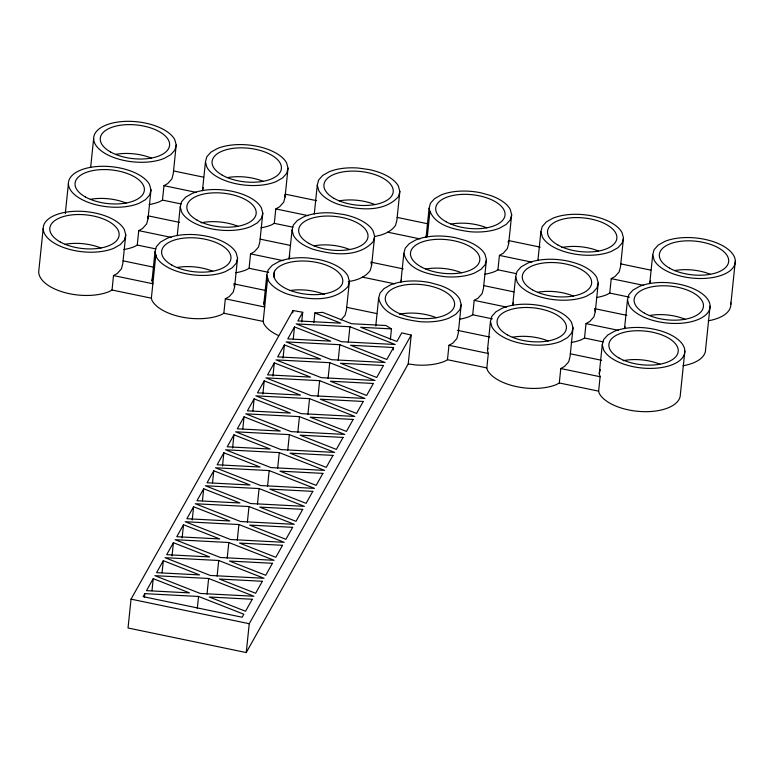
<?xml version="1.0" encoding="UTF-8"?>
<svg xmlns="http://www.w3.org/2000/svg" width="774" height="774" viewBox="0 0 774 774"><rect width="100%" height="100%" fill="white"/><g stroke="black" fill="none" stroke-linecap="round" stroke-linejoin="round"><path stroke-width="1.16" d="M43.18 228.553L38.7 271.809A41.467 20.143 5.9 0 0 64.358 292.466A41.467 20.143 5.9 0 0 109.318 291.537L112.027 290.008L151.365 298.183L151.965 300.399A41.467 20.143 5.9 0 0 221.141 314.776L223.841 313.247L263.179 321.423L263.789 323.638A41.467 20.143 5.9 0 0 278.63 335.597M65.297 213.634L68.412 183.602M90.645 167.484L93.635 138.643M112.027 290.008L113.517 275.583L117.338 273.425L121.421 268.859L122.785 263.731L125.765 234.89L124.314 229.549A41.467 20.143 5.9 0 0 66.854 212.037A41.467 20.143 5.9 0 0 50.755 240.733A41.467 20.143 5.9 0 0 113.807 248.28L120.328 244.584L124.411 240.027L125.765 234.89M123.927 249.538A41.467 20.143 5.9 0 0 134.55 246.577L137.259 245.048L138.749 230.633L142.571 228.475L146.644 223.909L148.008 218.781L150.998 189.94L149.537 184.589A41.467 20.143 5.9 0 0 92.087 167.087A41.467 20.143 5.9 0 0 75.978 195.783A41.467 20.143 5.9 0 0 139.03 203.32L145.551 199.634L149.634 195.067L150.998 189.94M113.517 275.583L152.865 283.758L152.014 280.633L154.993 251.792L156.358 246.664L160.441 242.098L166.961 238.411A41.467 20.143 5.9 0 1 236.128 252.788L237.579 258.139L234.599 286.97L233.235 292.108L229.152 296.665L225.34 298.832L223.841 313.247M151.365 298.183L155.845 254.927M149.159 204.578A41.467 20.143 5.9 0 0 159.773 201.627L162.482 200.098L163.972 185.673L167.794 183.515L171.876 178.949L173.241 173.821L176.22 144.98L174.769 139.639A41.467 20.143 5.9 0 0 117.309 122.128A41.467 20.143 5.9 0 0 101.21 150.824A41.467 20.143 5.9 0 0 164.252 158.37L170.783 154.684L174.866 150.117L176.22 144.98M301.715 321.907L302.711 312.29L293.017 310.5L131.029 599.153L128.039 627.985L246.248 652.559L408.237 363.906L411.217 335.065L401.745 332.878L396.898 341.508L360.655 327.286L391.47 328.892L390.348 339.709M177.236 235.683L180.226 206.842L181.58 201.714L185.663 197.147L192.184 193.452A41.467 20.143 5.9 0 1 261.36 207.829L262.812 213.179L259.822 242.02L258.468 247.148L254.385 251.714L250.563 253.872L249.073 268.288L246.364 269.816A41.467 20.143 5.9 0 1 235.741 272.777M144.448 597.257L144.815 593.648L198.541 596.454L243.858 614.237L242.175 617.236L143.142 596.648L144.815 593.648M151.985 590.678L153.233 578.662L189.475 592.894L146.499 590.649L153.233 578.662M162.076 572.702L163.324 560.686L199.566 574.908L156.59 572.673L163.324 560.686M260.973 227.817A41.467 20.143 5.9 0 0 271.597 224.866L274.296 223.338L275.796 208.922L279.608 206.755L283.69 202.198L285.055 197.06L288.034 168.229L286.583 162.879A41.467 20.143 5.9 0 0 217.417 148.502L210.896 152.188L206.813 156.754L205.449 161.882L202.459 190.723L203.281 187.647M172.041 555.916L173.415 542.7L209.657 556.932L166.681 554.687L173.415 542.7M182.132 537.94L183.506 524.724L219.748 538.946L176.772 536.711L183.506 524.724M192.223 519.954L193.597 506.738L229.839 520.97L186.863 518.725L193.597 506.738M202.44 500.768L203.688 488.752L239.93 502.984L196.954 500.739L203.688 488.752M197.302 608.47L198.541 596.454M212.531 482.792L213.769 470.776L250.021 484.998L207.045 482.763L213.769 470.776M207.016 594.093L208.632 578.468L154.906 575.672L200.224 593.455L253.949 596.251L208.632 578.468M222.496 466.006L223.86 452.79L260.112 467.022L217.136 464.777L223.86 452.79M217.107 576.108L218.723 560.482L164.997 557.686L210.315 575.469L264.04 578.275L218.723 560.482M232.587 448.03L233.951 434.814L270.203 449.036L227.227 446.801L233.951 434.814M227.198 558.122L228.814 542.506L175.088 539.701L220.406 557.493L274.131 560.289L228.814 542.506M242.804 428.844L244.042 416.828L280.294 431.06L237.318 428.815L244.042 416.828M237.289 540.146L238.905 524.52L185.18 521.724L230.497 539.507L284.222 542.313L238.905 524.52M225.34 298.832L264.679 307.007L263.828 303.872L266.807 275.041L268.172 269.903L272.255 265.337L278.775 261.651A41.467 20.143 5.9 0 1 307.926 257.965L318.617 259.474A41.467 20.143 5.9 0 1 347.942 276.028L349.403 281.378L346.413 310.21L345.049 315.347L340.966 319.914M252.895 410.859L254.133 398.852L290.385 413.074L247.409 410.839L254.133 398.852M263.179 321.423L267.659 278.166M247.38 522.16L248.996 506.544L195.271 503.739L240.588 521.531L294.313 524.327L248.996 506.544M273.938 277.237L274.557 271.239A34.83 16.922 5.9 0 1 316.934 262.473A34.83 16.922 5.9 0 1 341.653 285.18A34.869 16.941 5.9 0 1 299.693 293.191A34.869 16.941 5.9 0 1 274.557 271.239M262.86 394.082L264.224 380.866L300.476 395.098L257.5 392.853L264.224 380.866M257.471 504.184L259.087 488.558L205.362 485.762L250.679 503.545L304.405 506.341L259.087 488.558M272.951 376.096L274.315 362.88L310.567 377.112L267.591 374.868L274.315 362.88M246.248 652.559L249.238 623.718L411.217 335.065M348.261 281.572C356.495 280.401 365.289 277.46 370.282 270.387L371.636 265.259L374.626 236.418L373.174 231.078A41.467 20.143 5.9 0 0 343.84 214.524L333.149 213.014A41.467 20.143 5.9 0 0 304.008 216.701L297.477 220.387L293.394 224.953L292.04 230.081L289.05 258.922L289.863 255.846M267.562 486.198L269.178 470.582L215.453 467.777L260.77 485.559L314.496 488.365L269.178 470.582M283.042 358.12L284.406 344.904L320.659 359.126L277.682 356.891L284.406 344.904M292.766 312.899L293.017 310.5M277.653 468.212L279.269 452.597L225.544 449.791L270.861 467.583L324.587 470.379L279.269 452.597M293.259 338.935L294.497 326.918L330.75 341.15L287.773 338.906L294.497 326.918M287.744 450.236L289.36 434.611L235.635 431.815L280.952 449.597L334.678 452.403L289.36 434.611M314.283 213.963L317.263 185.131L318.627 179.994L322.71 175.427L329.231 171.741A41.467 20.143 5.9 0 1 358.381 168.055L369.072 169.564A41.467 20.143 5.9 0 1 398.397 186.118L399.858 191.468L396.868 220.309L395.504 225.437C390.735 232.277 382.346 235.161 374.452 236.496M297.835 432.25L299.451 416.635L245.726 413.829L291.043 431.621L344.769 434.417L299.451 416.635M313.857 322.574L314.854 312.967L322.603 312.348L351.589 323.726L385.955 325.515L391.47 328.892M307.926 414.274L309.542 398.649L255.817 395.853L301.134 413.635L354.86 416.431L309.542 398.649M318.017 396.288L319.633 380.673L265.908 377.867L311.225 395.649L364.951 398.455L319.633 380.673M328.108 378.312L329.724 362.687L275.999 359.891L321.316 377.673L375.042 380.469L329.724 362.687M338.199 360.326L339.815 344.701L286.09 341.905L331.407 359.687L385.133 362.493L339.815 344.701M348.29 342.34L349.906 326.725L296.181 323.919L341.498 341.711L395.224 344.507L349.906 326.725M375.767 325.912L378.631 298.28L379.986 293.143L384.068 288.586L390.589 284.89A41.467 20.143 5.9 0 1 430.431 282.713L440.406 285.5A41.467 20.143 5.9 0 1 459.756 299.267L461.217 304.617L458.227 333.459L456.863 338.586L452.79 343.153L448.968 345.31L447.478 359.726L444.769 361.255A41.467 20.143 5.9 0 1 415.619 364.951L408.237 363.906M393.289 349.906L393.54 347.507L350.564 345.262L386.807 359.494L393.54 347.507M459.379 319.256A41.467 20.143 5.9 0 0 469.992 316.305L472.701 314.776L474.191 300.36L478.013 298.193L482.096 293.636L483.45 288.499L486.44 259.667L484.988 254.317A41.467 20.143 5.9 0 0 465.638 240.55L455.663 237.763A41.467 20.143 5.9 0 0 415.822 239.94L409.291 243.626L405.218 248.193L403.854 253.321L400.864 282.162L401.416 280.111M484.601 274.306A41.467 20.143 5.9 0 0 495.225 271.355L497.924 269.816L499.424 255.401L503.245 253.243L507.318 248.677L508.682 243.549L511.672 214.708L510.211 209.367A41.467 20.143 5.9 0 0 490.861 195.599L480.886 192.803A41.467 20.143 5.9 0 0 441.045 194.99L434.524 198.676L430.441 203.243L429.077 208.37L426.097 237.212L426.909 234.125M427.316 236.728L429.928 211.495M487.456 350.361L490.445 321.52L491.8 316.392L495.882 311.825L502.403 308.139A41.467 20.143 5.9 0 1 571.58 322.516L573.031 327.857L570.041 356.698L568.687 361.826L564.604 366.392L560.782 368.55L559.292 382.975L556.583 384.504A41.467 20.143 5.9 0 1 487.417 370.127L486.817 367.911L488.307 353.486L487.456 350.361L487.997 348.31M512.678 305.401L515.668 276.57L517.032 271.432L521.115 266.866L527.636 263.179A41.467 20.143 5.9 0 1 596.802 277.556L598.254 282.907L595.274 311.748L593.91 316.876L589.827 321.442L586.015 323.6L584.515 338.015L581.816 339.544A41.467 20.143 5.9 0 1 571.193 342.505M537.911 260.451L540.9 231.61L542.255 226.482L546.338 221.915L552.859 218.229A41.467 20.143 5.9 0 1 622.035 232.606L623.486 237.947L620.496 266.788L619.142 271.916L615.059 276.482L611.237 278.64L609.748 293.065L607.039 294.594A41.467 20.143 5.9 0 1 596.415 297.545M684.845 351.106L680.365 394.363A41.467 20.143 5.9 0 1 644.645 411.671A41.467 20.143 5.9 0 1 599.231 393.366L598.631 391.151L600.121 376.725L599.269 373.6L602.259 344.759L603.614 339.631L607.696 335.065L614.227 331.378A41.467 20.143 5.9 0 1 677.269 338.915A41.467 20.143 5.9 0 1 661.17 367.611A41.467 20.143 5.9 0 1 603.71 350.109L602.259 344.759M627.482 299.809L628.943 305.149A41.467 20.143 5.9 0 0 686.393 322.661A41.467 20.143 5.9 0 0 702.502 293.965A41.467 20.143 5.9 0 0 639.45 286.419L632.929 290.115L628.846 294.681L627.482 299.809L624.502 328.64L625.044 326.589M652.714 254.849L654.165 260.199A41.467 20.143 5.9 0 0 711.625 277.711A41.467 20.143 5.9 0 0 727.724 249.005A41.467 20.143 5.9 0 0 664.682 241.469L658.152 245.155L654.069 249.721L652.714 254.849L649.725 283.69L650.537 280.614M710.077 306.146L705.588 349.403A41.467 20.143 5.9 0 1 683.007 365.744M730.82 304.453L735.3 261.196M152.014 280.633L152.826 277.556M237.579 258.139L236.225 263.266L232.142 267.833L225.621 271.519A41.467 20.143 5.9 0 1 156.454 257.142L154.993 251.792M262.812 213.179L261.448 218.307L257.374 222.873L250.844 226.559A41.467 20.143 5.9 0 1 181.677 212.182L180.226 206.842M288.034 168.229L286.68 173.357L282.597 177.923L276.076 181.609A41.467 20.143 5.9 0 1 206.9 167.232L205.449 161.882M263.828 303.872L264.369 301.821M349.403 281.378L348.039 286.506C333.226 303.06 306.901 299.819 287.618 294.149A41.467 20.143 5.9 0 1 268.268 280.382L266.807 275.041M374.626 236.418L373.271 241.556C358.459 258.11 332.133 254.869 312.841 249.199A41.467 20.143 5.9 0 1 293.491 235.431L292.04 230.081M399.858 191.468L398.494 196.596C383.681 213.15 357.356 209.909 338.074 204.239A41.467 20.143 5.9 0 1 318.724 190.472L317.263 185.131M461.217 304.617L459.853 309.745L455.77 314.312L449.249 317.998A41.467 20.143 5.9 0 1 420.108 321.694C404.802 319.643 382.907 315.792 378.631 298.28M486.44 259.667L485.085 264.795L481.002 269.362L474.472 273.048A41.467 20.143 5.9 0 1 445.331 276.734C430.025 274.683 408.13 270.832 403.854 253.321M511.672 214.708L510.308 219.835L506.225 224.402L499.704 228.098A41.467 20.143 5.9 0 1 470.553 231.784C455.257 229.733 433.363 225.882 429.077 208.37M512.959 304.376L513.501 302.324M573.031 327.857L571.667 332.994L567.594 337.551L561.063 341.247A41.467 20.143 5.9 0 1 491.896 326.87L490.445 321.52M598.254 282.907L596.899 288.034L592.816 292.601L586.295 296.287A41.467 20.143 5.9 0 1 517.119 281.91L515.668 276.57M623.486 237.947L622.122 243.084L618.039 247.651L611.518 251.337A41.467 20.143 5.9 0 1 542.351 236.96L540.9 231.61M599.269 373.6L600.363 369.498M302.711 312.29L297.864 320.929L340.841 323.164L314.854 312.967M173.54 170.928L203.62 177.188M285.354 194.177L316.595 200.669M397.168 217.417L427.258 223.667M508.992 240.656L540.233 247.148M620.806 263.895L650.886 270.155M163.972 185.673L196.373 192.407M275.796 208.922L308.187 215.656M387.61 232.161L420.001 238.895M499.424 255.401L531.815 262.134M611.237 278.64L643.639 285.374M162.482 200.098L180.99 203.939M274.296 223.338L292.814 227.188M497.924 269.816L516.442 273.667M609.748 293.065L629.417 297.148M148.318 215.888L179.558 222.38M260.132 239.127L290.211 245.377M370.785 262.134L403.186 268.868M483.76 285.616L513.839 291.866M594.422 308.613L626.814 315.347M138.749 230.633L171.141 237.366M250.563 253.872L282.965 260.606M362.377 277.111L394.779 283.845M474.191 300.36L506.593 307.094M586.015 323.6L618.407 330.334M137.259 245.048L155.768 248.899M249.073 268.288L268.742 272.38M472.701 314.776L492.37 318.859M584.515 338.015L603.033 341.866M123.085 260.838L153.175 267.098M233.748 283.845L266.14 290.579M346.713 307.326L376.803 313.576M457.376 330.324L489.778 337.058M570.351 353.805L601.591 360.297M448.968 345.31L488.307 353.486M560.782 368.55L600.121 376.725M447.478 359.726L486.817 367.911M559.292 382.975L598.631 391.151M131.029 599.153L249.238 623.718M594.703 309.658L595.274 311.748M508.112 241.459L508.682 243.549M371.075 263.17L371.636 265.259M284.484 194.98L285.055 197.06M234.029 284.89L234.599 286.97M147.437 216.691L148.008 218.781M730.579 302.315A41.467 20.143 5.9 0 1 708.229 320.784M115.587 154.374A34.83 16.922 5.9 0 1 151.346 158.099M227.401 177.623A34.83 16.922 5.9 0 1 263.16 181.339M90.365 199.334A34.83 16.922 5.9 0 1 126.123 203.059M65.132 244.284A34.83 16.922 5.9 0 1 100.891 248.009M201.056 222.796A34.83 16.922 5.9 0 1 237.937 226.298M176.956 267.523A34.83 16.922 5.9 0 1 212.705 271.248M339.225 200.863A34.83 16.922 5.9 0 1 374.974 204.588M313.992 245.813A34.83 16.922 5.9 0 1 349.751 249.538M425.806 269.052A34.83 16.922 5.9 0 1 461.565 272.777M399.461 314.234A34.83 16.922 5.9 0 1 436.343 317.737M512.398 337.251A34.83 16.922 5.9 0 1 548.156 340.976M537.62 292.301A34.83 16.922 5.9 0 1 573.379 296.026M561.731 247.564A34.83 16.922 5.9 0 1 598.612 251.066M451.039 224.102A34.83 16.922 5.9 0 1 486.798 227.827M289.921 290.569A34.83 16.922 5.9 0 1 324.529 294.497M623.089 360.713A34.83 16.922 5.9 0 1 659.97 364.215M649.444 315.54A34.83 16.922 5.9 0 1 685.193 319.265M674.667 270.581A34.83 16.922 5.9 0 1 710.426 274.306M252.266 599.25L245.542 611.237L209.29 597.006L252.266 599.25M262.357 581.264L255.633 593.261L219.381 579.029L262.357 581.264M272.448 563.288L265.724 575.276L229.472 561.044L272.448 563.288M282.539 545.302L275.815 557.29L239.563 543.067L282.539 545.302M292.63 527.326L285.906 539.314L249.654 525.082L292.63 527.326M302.721 509.34L295.997 521.328L259.745 507.105L302.721 509.34M312.812 491.364L306.088 503.352L269.836 489.12L312.812 491.364M322.903 473.378L316.169 485.366L279.927 471.134L322.903 473.378M332.994 455.393L326.26 467.38L290.018 453.158L332.994 455.393M343.085 437.416L336.351 449.404L300.109 435.172L343.085 437.416M353.176 419.431L346.442 431.418L310.2 417.196L353.176 419.431M363.267 401.454L356.533 413.442L320.291 399.21L363.267 401.454M373.358 383.469L366.624 395.456L330.382 381.224L373.358 383.469M383.449 365.483L376.715 377.48L340.473 363.248L383.449 365.483M85.285 196.906A34.83 16.922 5.9 0 0 143.248 193.742A34.83 16.922 5.9 0 0 100.572 169.661A34.83 16.922 5.9 0 0 85.285 196.906M197.099 220.155A34.83 16.922 5.9 0 0 255.062 216.981A34.83 16.922 5.9 0 0 212.395 192.9A34.83 16.922 5.9 0 0 197.099 220.155M308.913 243.394A34.83 16.922 5.9 0 0 366.876 240.221A34.83 16.922 5.9 0 0 324.209 216.139A34.83 16.922 5.9 0 0 308.913 243.394M420.727 266.633A34.83 16.922 5.9 0 0 478.69 263.47A34.83 16.922 5.9 0 0 436.023 239.379A34.83 16.922 5.9 0 0 420.727 266.633M222.322 175.195A34.83 16.922 5.9 0 0 280.285 172.031A34.83 16.922 5.9 0 0 237.618 147.94A34.83 16.922 5.9 0 0 222.322 175.195M110.508 151.956A34.83 16.922 5.9 0 0 168.471 148.782A34.83 16.922 5.9 0 0 125.804 124.701A34.83 16.922 5.9 0 0 110.508 151.956M60.053 241.865A34.83 16.922 5.9 0 0 118.016 238.692A34.83 16.922 5.9 0 0 75.349 214.611A34.83 16.922 5.9 0 0 60.053 241.865M171.867 265.105A34.83 16.922 5.9 0 0 229.83 261.941A34.83 16.922 5.9 0 0 187.163 237.85A34.83 16.922 5.9 0 0 171.867 265.105M395.504 311.583A34.83 16.922 5.9 0 0 453.467 308.42A34.83 16.922 5.9 0 0 410.791 284.339A34.83 16.922 5.9 0 0 395.504 311.583M334.145 198.434A34.83 16.922 5.9 0 0 392.108 195.271A34.83 16.922 5.9 0 0 349.432 171.189A34.83 16.922 5.9 0 0 334.145 198.434M445.959 221.683A34.83 16.922 5.9 0 0 503.922 218.51A34.83 16.922 5.9 0 0 461.246 194.429A34.83 16.922 5.9 0 0 445.959 221.683M557.773 244.923A34.83 16.922 5.9 0 0 615.736 241.749A34.83 16.922 5.9 0 0 573.07 217.668A34.83 16.922 5.9 0 0 557.773 244.923M532.541 289.873A34.83 16.922 5.9 0 0 590.504 286.709A34.83 16.922 5.9 0 0 547.837 262.618A34.83 16.922 5.9 0 0 532.541 289.873M507.318 334.832A34.83 16.922 5.9 0 0 565.281 331.659A34.83 16.922 5.9 0 0 522.614 307.578A34.83 16.922 5.9 0 0 507.318 334.832M619.132 358.072A34.83 16.922 5.9 0 0 677.095 354.908A34.83 16.922 5.9 0 0 634.428 330.817A34.83 16.922 5.9 0 0 619.132 358.072M644.365 313.122A34.83 16.922 5.9 0 0 702.328 309.948A34.83 16.922 5.9 0 0 659.651 285.867A34.83 16.922 5.9 0 0 644.365 313.122M669.587 268.162A34.83 16.922 5.9 0 0 727.55 264.998A34.83 16.922 5.9 0 0 684.884 240.907A34.83 16.922 5.9 0 0 669.587 268.162"/></g></svg>
